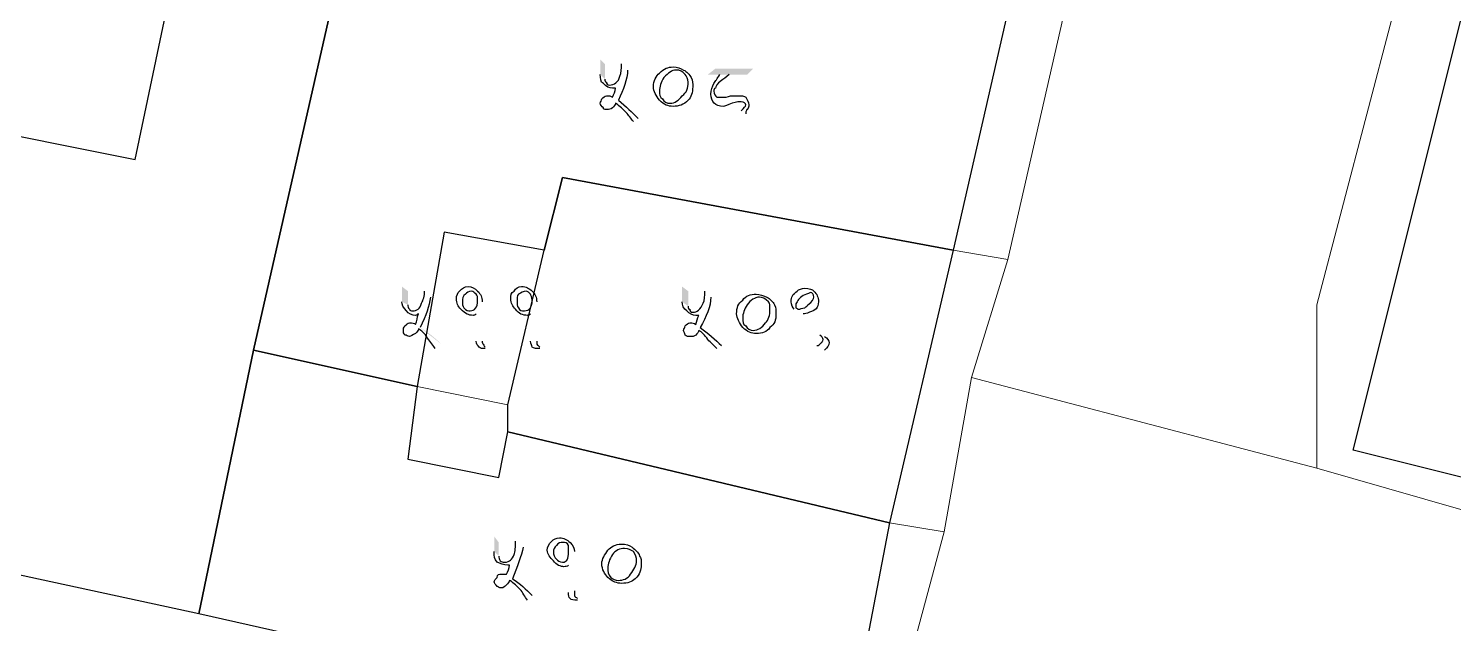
# Model space of a CAD drawing. Header units: inches. Extents: x 5 to 133, y 5 to 145.
# Drawn here: x 53.5 to 73.41, y 92.11 to 100.42 of the extents above; entities that cross this region are included whole.
import ezdxf

# ---------------------------------------------------------------- set-up
doc = ezdxf.new("R2010")
doc.units = ezdxf.units.IN
doc.header["$MEASUREMENT"] = 0
doc.layers.add('PDF_Geometry', color=7, linetype='Continuous')
doc.layers.add('PDF_Solid Fills', color=7, linetype='Continuous')

msp = doc.modelspace()

# ---------------------------------------------------------------- hatches: boundary and pattern name
at = {"layer": 'PDF_Solid Fills', "transparency": 33554559}
h = msp.add_hatch(color=256, dxfattribs=at)
h.paths.add_polyline_path([(61.785, 99.928), (61.87, 99.843)], flags=0)
h.paths.add_polyline_path([(62.018, 99.166), (61.955, 99.124)], flags=0)
h.paths.add_polyline_path([(61.489, 99.78), (61.489, 99.991), (61.553, 99.928), (61.553, 99.716)], flags=0)
h.paths.add_polyline_path([(63.161, 99.78), (62.992, 99.78), (63.098, 99.864), (63.627, 99.864), (63.542, 99.78), (63.288, 99.78)], flags=0)
h.paths.add_polyline_path([(63.521, 99.229), (63.458, 99.272)], flags=0)
h = msp.add_hatch(color=256, dxfattribs=at)
h.paths.add_polyline_path([(59.034, 96.753), (59.118, 96.668)], flags=0)
h.paths.add_polyline_path([(59.267, 96.012, 0.059151), (58.97, 96.245)], flags=0)
h.paths.add_polyline_path([(59.267, 96.012), (59.182, 95.949)], flags=0)
h.paths.add_polyline_path([(58.716, 96.605), (58.716, 96.816), (58.801, 96.753), (58.801, 96.562)], flags=0)
h.paths.add_polyline_path([(59.838, 96.605), (59.838, 96.054)], flags=0)
h.paths.add_polyline_path([(59.88, 95.97), (59.88, 95.949)], flags=0)
h.paths.add_polyline_path([(60.6, 96.605), (60.6, 96.054)], flags=0)
h.paths.add_polyline_path([(60.642, 95.97), (60.642, 95.949)], flags=0)
h = msp.add_hatch(color=256, dxfattribs=at)
h.paths.add_polyline_path([(62.95, 96.753), (63.034, 96.668)], flags=0)
h.paths.add_polyline_path([(63.182, 95.991), (63.119, 95.949)], flags=0)
h.paths.add_polyline_path([(62.632, 96.605), (62.632, 96.816), (62.717, 96.753), (62.717, 96.541)], flags=0)
h.paths.add_polyline_path([(64.325, 96.435), (64.622, 96.118)], flags=0)
h.paths.add_polyline_path([(64.622, 95.927), (64.516, 95.991)], flags=0)
h.paths.add_polyline_path([(64.558, 96.139), (64.198, 96.499)], flags=0)
h = msp.add_hatch(color=256, dxfattribs=at)
h.paths.add_polyline_path([(60.304, 93.26), (60.41, 93.176)], flags=0)
h.paths.add_polyline_path([(60.537, 92.498), (60.473, 92.435)], flags=0)
h.paths.add_polyline_path([(60.007, 93.112), (60.007, 93.324), (60.071, 93.239), (60.071, 93.049)], flags=0)
h.paths.add_polyline_path([(61.129, 93.112), (61.129, 92.562)], flags=0)
h.paths.add_polyline_path([(61.172, 92.456), (61.172, 92.435)], flags=0)

# ---------------------------------------------------------------- linework, layer by layer
at = {"layer": 'PDF_Geometry', "lineweight": 9}
for points in [[(60.071, 112.056), (58.674, 105.579), (57.912, 101.515), (56.642, 95.927), (55.88, 92.244), (51.181, 93.26), (52.451, 99.102), (53.086, 102.15), (53.34, 103.293), (50.927, 103.801), (51.054, 104.817), (51.689, 107.484), (52.959, 113.707), (54.991, 113.326), (58.166, 112.564)], [(60.071, 112.056), (58.674, 105.579), (57.912, 101.515), (56.642, 95.927), (55.88, 92.244), (51.181, 93.26), (52.451, 99.102), (53.086, 102.15), (53.34, 103.293), (50.927, 103.801), (51.054, 104.817), (51.689, 107.484), (52.959, 113.707), (54.991, 113.326), (58.166, 112.564)], [(68.199, 101.642), (67.183, 97.197), (66.421, 97.324), (60.96, 98.34), (60.706, 97.324), (59.309, 97.578), (58.928, 95.419), (56.642, 95.927), (57.912, 101.515), (62.23, 100.626), (62.738, 102.785), (67.437, 101.769)], [(68.199, 101.642), (67.183, 97.197), (66.421, 97.324), (60.96, 98.34), (60.706, 97.324), (59.309, 97.578), (58.928, 95.419), (56.642, 95.927), (57.912, 101.515), (62.23, 100.626), (62.738, 102.785), (67.437, 101.769)], [(79.756, 100.626), (79.629, 100.372), (82.931, 99.737), (82.804, 99.483), (82.804, 99.356), (82.042, 99.483), (79.248, 98.34), (78.105, 93.006), (77.851, 91.99), (74.93, 92.879), (75.057, 93.26), (71.501, 94.276), (71.501, 96.562), (72.898, 101.896), (73.787, 101.642)], [(79.756, 100.626), (79.629, 100.372), (82.931, 99.737), (82.804, 99.483), (82.804, 99.356), (82.042, 99.483), (79.248, 98.34), (78.105, 93.006), (77.851, 91.99), (74.93, 92.879), (75.057, 93.26), (71.501, 94.276), (71.501, 96.562), (72.898, 101.896), (73.787, 101.642)], [(67.183, 97.197), (66.675, 95.546), (66.294, 93.387), (65.532, 93.514), (60.198, 94.784), (60.198, 95.165), (60.706, 97.324), (60.96, 98.34), (66.421, 97.324)], [(67.183, 97.197), (66.675, 95.546), (66.294, 93.387), (65.532, 93.514), (60.198, 94.784), (60.198, 95.165), (60.706, 97.324), (60.96, 98.34), (66.421, 97.324)], [(60.706, 97.324), (60.198, 95.165), (58.928, 95.419), (59.309, 97.578)], [(60.706, 97.324), (60.198, 95.165), (58.928, 95.419), (59.309, 97.578)], [(58.928, 95.419), (60.198, 95.165), (60.198, 94.784), (65.532, 93.514), (66.294, 93.387), (65.405, 90.085), (64.897, 90.212), (55.88, 92.244), (56.642, 95.927)], [(58.928, 95.419), (60.198, 95.165), (60.198, 94.784), (65.532, 93.514), (66.294, 93.387), (65.405, 90.085), (64.897, 90.212), (55.88, 92.244), (56.642, 95.927)]]:
    msp.add_lwpolyline(points, close=True, dxfattribs=at)
at = {"layer": 'PDF_Geometry', "color": 21, "lineweight": 13, "true_color": 0xffafaf}
for points in [[(60.071, 112.056), (58.674, 105.579), (57.912, 101.515), (56.642, 95.927), (55.88, 92.244), (51.181, 93.26), (52.451, 99.102), (54.991, 98.594), (56.134, 104.055), (54.102, 104.563), (54.102, 104.182), (53.467, 104.309), (51.054, 104.817), (51.689, 107.484), (52.959, 113.707), (54.991, 113.326), (58.166, 112.564)], [(60.071, 112.056), (58.674, 105.579), (57.912, 101.515), (56.642, 95.927), (55.88, 92.244), (51.181, 93.26), (52.451, 99.102), (54.991, 98.594), (56.134, 104.055), (54.102, 104.563), (54.102, 104.182), (53.467, 104.309), (51.054, 104.817), (51.689, 107.484), (52.959, 113.707), (54.991, 113.326), (58.166, 112.564)], [(60.071, 112.056), (58.674, 105.579), (57.912, 101.515), (56.642, 95.927), (55.88, 92.244), (51.181, 93.26), (52.451, 99.102), (54.991, 98.594), (56.134, 104.055), (54.102, 104.563), (54.102, 104.182), (53.467, 104.309), (51.054, 104.817), (51.689, 107.484), (52.959, 113.707), (54.991, 113.326), (58.166, 112.564)], [(60.071, 112.056), (58.674, 105.579), (57.912, 101.515), (56.642, 95.927), (55.88, 92.244), (51.181, 93.26), (52.451, 99.102), (54.991, 98.594), (56.134, 104.055), (54.102, 104.563), (54.102, 104.182), (53.467, 104.309), (51.054, 104.817), (51.689, 107.484), (52.959, 113.707), (54.991, 113.326), (58.166, 112.564)], [(67.437, 101.769), (66.421, 97.324), (60.96, 98.34), (60.706, 97.324), (59.309, 97.578), (58.928, 95.419), (56.642, 95.927), (57.912, 101.515), (62.23, 100.626), (62.738, 102.785)], [(67.437, 101.769), (66.421, 97.324), (60.96, 98.34), (60.706, 97.324), (59.309, 97.578), (58.928, 95.419), (56.642, 95.927), (57.912, 101.515), (62.23, 100.626), (62.738, 102.785)], [(67.437, 101.769), (66.421, 97.324), (60.96, 98.34), (60.706, 97.324), (59.309, 97.578), (58.928, 95.419), (56.642, 95.927), (57.912, 101.515), (62.23, 100.626), (62.738, 102.785)], [(67.437, 101.769), (66.421, 97.324), (60.96, 98.34), (60.706, 97.324), (59.309, 97.578), (58.928, 95.419), (56.642, 95.927), (57.912, 101.515), (62.23, 100.626), (62.738, 102.785)], [(79.756, 100.626), (79.629, 100.372), (79.248, 98.34), (78.105, 93.006), (72.009, 94.53), (73.787, 101.642)], [(79.756, 100.626), (79.629, 100.372), (79.248, 98.34), (78.105, 93.006), (72.009, 94.53), (73.787, 101.642)], [(79.756, 100.626), (79.629, 100.372), (79.248, 98.34), (78.105, 93.006), (72.009, 94.53), (73.787, 101.642)], [(79.756, 100.626), (79.629, 100.372), (79.248, 98.34), (78.105, 93.006), (72.009, 94.53), (73.787, 101.642)], [(66.421, 97.324), (65.532, 93.514), (60.198, 94.784), (60.198, 95.165), (60.706, 97.324), (60.96, 98.34)], [(66.421, 97.324), (65.532, 93.514), (60.198, 94.784), (60.198, 95.165), (60.706, 97.324), (60.96, 98.34)], [(66.421, 97.324), (65.532, 93.514), (60.198, 94.784), (60.198, 95.165), (60.706, 97.324), (60.96, 98.34)], [(66.421, 97.324), (65.532, 93.514), (60.198, 94.784), (60.198, 95.165), (60.706, 97.324), (60.96, 98.34)], [(58.928, 95.419), (58.801, 94.403), (60.071, 94.149), (60.198, 94.784), (65.532, 93.514), (64.897, 90.212), (55.88, 92.244), (56.642, 95.927)], [(58.928, 95.419), (58.801, 94.403), (60.071, 94.149), (60.198, 94.784), (65.532, 93.514), (64.897, 90.212), (55.88, 92.244), (56.642, 95.927)], [(58.928, 95.419), (58.801, 94.403), (60.071, 94.149), (60.198, 94.784), (65.532, 93.514), (64.897, 90.212), (55.88, 92.244), (56.642, 95.927)], [(58.928, 95.419), (58.801, 94.403), (60.071, 94.149), (60.198, 94.784), (65.532, 93.514), (64.897, 90.212), (55.88, 92.244), (56.642, 95.927)]]:
    msp.add_lwpolyline(points, close=True, dxfattribs=at)
at = {"layer": 'PDF_Geometry', "color": 21, "lineweight": 25, "true_color": 0xffafaf}
for points in [[(60.071, 112.056), (58.674, 105.579), (57.912, 101.515), (56.642, 95.927), (55.88, 92.244), (51.181, 93.26), (52.451, 99.102), (54.991, 98.594), (56.134, 104.055), (54.102, 104.563), (54.102, 104.182), (53.467, 104.309), (51.054, 104.817), (51.689, 107.484), (52.959, 113.707), (54.991, 113.326), (58.166, 112.564)], [(60.071, 112.056), (58.674, 105.579), (57.912, 101.515), (56.642, 95.927), (55.88, 92.244), (51.181, 93.26), (52.451, 99.102), (54.991, 98.594), (56.134, 104.055), (54.102, 104.563), (54.102, 104.182), (53.467, 104.309), (51.054, 104.817), (51.689, 107.484), (52.959, 113.707), (54.991, 113.326), (58.166, 112.564)], [(67.437, 101.769), (66.421, 97.324), (60.96, 98.34), (60.706, 97.324), (59.309, 97.578), (58.928, 95.419), (56.642, 95.927), (57.912, 101.515), (62.23, 100.626), (62.738, 102.785)], [(67.437, 101.769), (66.421, 97.324), (60.96, 98.34), (60.706, 97.324), (59.309, 97.578), (58.928, 95.419), (56.642, 95.927), (57.912, 101.515), (62.23, 100.626), (62.738, 102.785)], [(79.756, 100.626), (79.629, 100.372), (79.248, 98.34), (78.105, 93.006), (72.009, 94.53), (73.787, 101.642)], [(79.756, 100.626), (79.629, 100.372), (79.248, 98.34), (78.105, 93.006), (72.009, 94.53), (73.787, 101.642)], [(66.421, 97.324), (65.532, 93.514), (60.198, 94.784), (60.198, 95.165), (60.706, 97.324), (60.96, 98.34)], [(66.421, 97.324), (65.532, 93.514), (60.198, 94.784), (60.198, 95.165), (60.706, 97.324), (60.96, 98.34)], [(58.928, 95.419), (58.801, 94.403), (60.071, 94.149), (60.198, 94.784), (65.532, 93.514), (64.897, 90.212), (55.88, 92.244), (56.642, 95.927)], [(58.928, 95.419), (58.801, 94.403), (60.071, 94.149), (60.198, 94.784), (65.532, 93.514), (64.897, 90.212), (55.88, 92.244), (56.642, 95.927)]]:
    msp.add_lwpolyline(points, close=True, dxfattribs=at)
at = {"layer": 'PDF_Geometry', "lineweight": 9}
for points in [[(73.66, 106.341), (72.898, 101.896), (71.501, 96.562), (71.501, 94.276), (66.675, 95.546), (67.183, 97.197), (68.199, 101.642), (68.707, 103.801), (70.231, 109.897), (70.993, 112.691)], [(70.993, 112.691), (70.231, 109.897), (68.707, 103.801), (68.199, 101.642), (67.183, 97.197), (66.675, 95.546), (71.501, 94.276), (71.501, 96.562), (72.898, 101.896), (73.66, 106.341)], [(45.72, 91.609), (41.402, 92.498), (35.814, 93.641), (33.274, 94.276), (30.48, 95.038), (25.781, 96.308), (19.05, 98.086), (19.558, 100.626), (21.844, 100.118), (25.4, 99.229), (25.273, 98.975), (28.702, 98.213), (30.734, 97.705), (35.687, 96.562), (40.005, 95.546), (44.45, 94.657), (47.625, 94.022), (51.181, 93.26), (55.88, 92.244), (64.897, 90.212)], [(45.72, 91.609), (41.402, 92.498), (35.814, 93.641), (33.274, 94.276), (30.48, 95.038), (25.781, 96.308), (19.05, 98.086), (19.558, 100.626), (21.844, 100.118), (25.4, 99.229), (25.273, 98.975), (28.702, 98.213), (30.734, 97.705), (35.687, 96.562), (40.005, 95.546), (44.45, 94.657), (47.625, 94.022), (51.181, 93.26), (55.88, 92.244), (64.897, 90.212)], [(50.927, 46.778), (54.102, 53.509), (56.261, 59.478), (57.15, 62.018), (59.309, 67.098), (60.706, 73.067), (61.214, 75.099), (61.595, 77.131), (62.103, 77.004), (62.865, 80.052), (63.119, 80.941), (63.754, 83.354), (64.897, 87.418), (65.405, 90.085), (66.294, 93.387), (66.675, 95.546), (71.501, 94.276), (75.057, 93.26)], [(50.927, 46.778), (54.102, 53.509), (56.261, 59.478), (57.15, 62.018), (59.309, 67.098), (60.706, 73.067), (61.214, 75.099), (61.595, 77.131), (62.103, 77.004), (62.865, 80.052), (63.119, 80.941), (63.754, 83.354), (64.897, 87.418), (65.405, 90.085), (66.294, 93.387), (66.675, 95.546), (71.501, 94.276), (75.057, 93.26)]]:
    msp.add_lwpolyline(points, dxfattribs=at)
at = {"layer": 'PDF_Geometry', "lineweight": 25}
for points in [[(61.532, 99.653), (61.489, 99.674), (61.489, 99.737), (61.489, 99.78)], [(61.87, 99.843), (61.87, 99.716), (61.807, 99.568), (61.743, 99.42)], [(61.764, 99.759), (61.785, 99.801), (61.785, 99.864), (61.785, 99.928)], [(62.23, 99.61), (62.23, 99.695), (62.272, 99.759), (62.315, 99.801)], [(62.315, 99.801), (62.378, 99.864), (62.442, 99.886), (62.505, 99.886)], [(62.548, 99.843), (62.484, 99.843), (62.442, 99.801), (62.378, 99.737)], [(62.505, 99.886), (62.569, 99.886), (62.611, 99.864), (62.653, 99.843)], [(62.674, 99.78), (62.632, 99.822), (62.611, 99.843), (62.548, 99.843)], [(62.653, 99.843), (62.696, 99.822), (62.738, 99.78), (62.759, 99.737)], [(62.717, 99.674), (62.717, 99.716), (62.696, 99.759), (62.674, 99.78)], [(63.077, 99.653), (63.098, 99.695), (63.119, 99.716), (63.161, 99.78)], [(63.288, 99.78), (63.246, 99.737), (63.204, 99.716), (63.182, 99.695)], [(61.658, 99.589), (61.616, 99.589), (61.574, 99.61), (61.532, 99.653)], [(61.553, 99.716), (61.553, 99.695), (61.553, 99.674), (61.574, 99.674)], [(61.574, 99.674), (61.574, 99.653), (61.595, 99.632), (61.616, 99.632)], [(61.616, 99.632), (61.68, 99.632), (61.743, 99.674), (61.764, 99.759)], [(61.658, 99.462), (61.68, 99.505), (61.701, 99.547), (61.701, 99.589)], [(61.701, 99.589), (61.701, 99.589), (61.68, 99.589), (61.658, 99.589)], [(62.315, 99.42), (62.272, 99.483), (62.23, 99.547), (62.23, 99.61)], [(62.378, 99.737), (62.336, 99.674), (62.315, 99.61), (62.315, 99.547)], [(62.632, 99.483), (62.696, 99.526), (62.717, 99.589), (62.717, 99.674)], [(62.78, 99.61), (62.78, 99.526), (62.759, 99.462), (62.717, 99.42)], [(62.759, 99.737), (62.78, 99.695), (62.78, 99.653), (62.78, 99.61)], [(63.034, 99.505), (63.034, 99.568), (63.056, 99.61), (63.077, 99.653)], [(63.098, 99.589), (63.077, 99.589), (63.077, 99.568), (63.077, 99.547)], [(63.182, 99.695), (63.119, 99.653), (63.098, 99.61), (63.098, 99.589)], [(61.489, 99.378), (61.489, 99.399), (61.51, 99.42), (61.51, 99.441)], [(61.532, 99.314), (61.51, 99.335), (61.489, 99.356), (61.489, 99.378)], [(61.51, 99.441), (61.532, 99.462), (61.553, 99.483), (61.574, 99.483)], [(61.574, 99.483), (61.616, 99.483), (61.637, 99.483), (61.658, 99.462)], [(61.701, 99.378), (61.701, 99.356), (61.68, 99.335), (61.658, 99.314)], [(61.849, 99.251), (61.785, 99.314), (61.743, 99.356), (61.701, 99.378)], [(61.743, 99.42), (61.849, 99.335), (61.934, 99.251), (62.018, 99.166)], [(62.315, 99.547), (62.315, 99.505), (62.315, 99.462), (62.357, 99.441)], [(62.505, 99.335), (62.442, 99.335), (62.378, 99.356), (62.315, 99.42)], [(62.357, 99.441), (62.378, 99.399), (62.421, 99.378), (62.463, 99.378)], [(62.463, 99.378), (62.526, 99.378), (62.59, 99.42), (62.632, 99.483)], [(62.717, 99.42), (62.653, 99.356), (62.59, 99.335), (62.505, 99.335)], [(63.204, 99.335), (63.098, 99.335), (63.034, 99.399), (63.034, 99.505)], [(63.077, 99.547), (63.077, 99.505), (63.098, 99.483), (63.119, 99.462)], [(63.119, 99.462), (63.14, 99.462), (63.182, 99.462), (63.204, 99.462)], [(63.204, 99.462), (63.225, 99.462), (63.267, 99.462), (63.31, 99.483)], [(63.331, 99.378), (63.267, 99.356), (63.225, 99.335), (63.204, 99.335)], [(63.31, 99.483), (63.352, 99.483), (63.394, 99.483), (63.415, 99.483)], [(63.458, 99.399), (63.436, 99.399), (63.394, 99.399), (63.331, 99.378)], [(63.415, 99.483), (63.458, 99.483), (63.5, 99.483), (63.521, 99.462)], [(63.521, 99.356), (63.521, 99.378), (63.5, 99.399), (63.458, 99.399)], [(63.521, 99.462), (63.542, 99.42), (63.564, 99.399), (63.564, 99.356)], [(61.574, 99.293), (61.553, 99.293), (61.532, 99.293), (61.532, 99.314)], [(61.658, 99.314), (61.637, 99.293), (61.616, 99.293), (61.574, 99.293)], [(61.955, 99.124), (61.912, 99.166), (61.891, 99.208), (61.849, 99.251)], [(63.458, 99.272), (63.5, 99.314), (63.521, 99.335), (63.521, 99.356)], [(63.542, 99.293), (63.542, 99.293), (63.521, 99.272), (63.521, 99.229)], [(63.564, 99.356), (63.564, 99.335), (63.564, 99.314), (63.542, 99.293)], [(59.521, 96.753), (59.563, 96.795), (59.584, 96.816), (59.648, 96.816)], [(59.648, 96.816), (59.69, 96.816), (59.732, 96.795), (59.775, 96.753)], [(60.283, 96.753), (60.304, 96.795), (60.346, 96.816), (60.388, 96.816)], [(60.388, 96.816), (60.452, 96.816), (60.494, 96.795), (60.537, 96.753)], [(64.241, 96.753), (64.262, 96.774), (64.304, 96.795), (64.347, 96.795)], [(64.347, 96.795), (64.41, 96.795), (64.452, 96.774), (64.474, 96.753)], [(58.78, 96.478), (58.737, 96.52), (58.716, 96.562), (58.716, 96.605)], [(58.864, 96.478), (58.928, 96.478), (58.97, 96.499), (58.991, 96.584)], [(59.118, 96.668), (59.097, 96.541), (59.055, 96.414), (58.97, 96.245)], [(58.991, 96.584), (59.013, 96.626), (59.034, 96.689), (59.034, 96.753)], [(59.478, 96.647), (59.478, 96.689), (59.499, 96.732), (59.521, 96.753)], [(59.542, 96.499), (59.499, 96.541), (59.478, 96.584), (59.478, 96.647)], [(59.605, 96.711), (59.563, 96.689), (59.563, 96.647), (59.563, 96.605)], [(59.563, 96.605), (59.563, 96.584), (59.563, 96.541), (59.584, 96.52)], [(59.69, 96.753), (59.648, 96.753), (59.626, 96.732), (59.605, 96.711)], [(59.669, 96.478), (59.732, 96.478), (59.775, 96.52), (59.775, 96.626)], [(59.753, 96.711), (59.732, 96.732), (59.711, 96.753), (59.69, 96.753)], [(59.775, 96.626), (59.775, 96.668), (59.775, 96.689), (59.753, 96.711)], [(59.775, 96.753), (59.817, 96.711), (59.838, 96.668), (59.838, 96.605)], [(60.24, 96.647), (60.24, 96.689), (60.24, 96.732), (60.283, 96.753)], [(60.304, 96.499), (60.261, 96.541), (60.24, 96.584), (60.24, 96.647)], [(60.346, 96.711), (60.325, 96.689), (60.325, 96.647), (60.325, 96.605)], [(60.325, 96.605), (60.325, 96.584), (60.325, 96.541), (60.346, 96.52)], [(60.452, 96.753), (60.41, 96.753), (60.388, 96.732), (60.346, 96.711)], [(60.431, 96.478), (60.494, 96.478), (60.537, 96.52), (60.537, 96.626)], [(60.515, 96.711), (60.494, 96.732), (60.473, 96.753), (60.452, 96.753)], [(60.537, 96.626), (60.537, 96.668), (60.515, 96.689), (60.515, 96.711)], [(60.537, 96.753), (60.579, 96.711), (60.6, 96.668), (60.6, 96.605)], [(62.696, 96.478), (62.653, 96.499), (62.632, 96.562), (62.632, 96.605)], [(62.78, 96.457), (62.844, 96.457), (62.886, 96.499), (62.928, 96.584)], [(63.034, 96.668), (63.034, 96.541), (62.971, 96.393), (62.886, 96.245)], [(62.928, 96.584), (62.95, 96.626), (62.95, 96.689), (62.95, 96.753)], [(63.394, 96.435), (63.394, 96.52), (63.415, 96.584), (63.479, 96.626)], [(63.479, 96.626), (63.521, 96.689), (63.585, 96.711), (63.669, 96.711)], [(63.712, 96.668), (63.648, 96.668), (63.585, 96.626), (63.542, 96.562)], [(63.669, 96.711), (63.712, 96.711), (63.775, 96.689), (63.817, 96.668)], [(63.839, 96.605), (63.796, 96.647), (63.754, 96.668), (63.712, 96.668)], [(63.817, 96.668), (63.86, 96.647), (63.902, 96.605), (63.923, 96.562)], [(63.86, 96.499), (63.86, 96.541), (63.86, 96.584), (63.839, 96.605)], [(64.156, 96.605), (64.156, 96.668), (64.177, 96.711), (64.241, 96.753)], [(64.198, 96.499), (64.177, 96.52), (64.156, 96.562), (64.156, 96.605)], [(64.241, 96.605), (64.22, 96.584), (64.22, 96.562), (64.22, 96.541)], [(64.368, 96.711), (64.304, 96.689), (64.262, 96.647), (64.241, 96.605)], [(64.431, 96.732), (64.41, 96.732), (64.389, 96.711), (64.368, 96.711)], [(64.389, 96.562), (64.452, 96.605), (64.474, 96.647), (64.474, 96.668)], [(64.537, 96.605), (64.537, 96.52), (64.495, 96.478), (64.41, 96.457)], [(64.474, 96.668), (64.474, 96.711), (64.452, 96.732), (64.431, 96.732)], [(64.474, 96.753), (64.516, 96.711), (64.537, 96.668), (64.537, 96.605)], [(58.907, 96.414), (58.864, 96.414), (58.801, 96.435), (58.78, 96.478)], [(58.801, 96.562), (58.801, 96.541), (58.801, 96.52), (58.822, 96.499)], [(58.822, 96.499), (58.822, 96.478), (58.843, 96.478), (58.864, 96.478)], [(58.907, 96.287), (58.928, 96.33), (58.928, 96.393), (58.949, 96.435)], [(58.949, 96.435), (58.928, 96.435), (58.928, 96.414), (58.907, 96.414)], [(59.711, 96.414), (59.648, 96.414), (59.605, 96.435), (59.542, 96.499)], [(59.584, 96.52), (59.605, 96.478), (59.648, 96.478), (59.669, 96.478)], [(59.753, 96.435), (59.732, 96.414), (59.732, 96.414), (59.711, 96.414)], [(60.473, 96.414), (60.41, 96.414), (60.346, 96.435), (60.304, 96.499)], [(60.346, 96.52), (60.367, 96.478), (60.388, 96.478), (60.431, 96.478)], [(60.515, 96.435), (60.494, 96.414), (60.473, 96.414), (60.473, 96.414)], [(62.823, 96.414), (62.78, 96.414), (62.738, 96.435), (62.696, 96.478)], [(62.717, 96.541), (62.717, 96.52), (62.717, 96.499), (62.738, 96.499)], [(62.738, 96.499), (62.738, 96.478), (62.759, 96.457), (62.78, 96.457)], [(62.823, 96.287), (62.844, 96.33), (62.844, 96.372), (62.865, 96.414)], [(62.865, 96.414), (62.865, 96.414), (62.844, 96.414), (62.823, 96.414)], [(63.479, 96.245), (63.436, 96.308), (63.394, 96.372), (63.394, 96.435)], [(63.542, 96.562), (63.5, 96.499), (63.479, 96.435), (63.479, 96.372)], [(63.796, 96.308), (63.839, 96.351), (63.86, 96.414), (63.86, 96.499)], [(63.944, 96.435), (63.944, 96.351), (63.923, 96.287), (63.86, 96.245)], [(63.923, 96.562), (63.944, 96.52), (63.944, 96.478), (63.944, 96.435)], [(64.22, 96.541), (64.22, 96.541), (64.22, 96.52), (64.22, 96.52)], [(64.22, 96.52), (64.241, 96.52), (64.241, 96.499), (64.262, 96.499)], [(64.262, 96.499), (64.283, 96.499), (64.304, 96.52), (64.347, 96.52)], [(64.41, 96.457), (64.368, 96.435), (64.347, 96.435), (64.325, 96.435)], [(64.347, 96.52), (64.368, 96.541), (64.389, 96.541), (64.389, 96.562)], [(58.737, 96.203), (58.737, 96.224), (58.737, 96.245), (58.759, 96.266)], [(58.759, 96.139), (58.737, 96.16), (58.737, 96.181), (58.737, 96.203)], [(58.759, 96.266), (58.78, 96.287), (58.801, 96.308), (58.822, 96.308)], [(58.822, 96.308), (58.864, 96.308), (58.886, 96.308), (58.907, 96.287)], [(58.949, 96.224), (58.949, 96.203), (58.928, 96.181), (58.907, 96.16)], [(59.076, 96.097), (59.034, 96.16), (58.991, 96.203), (58.949, 96.224)], [(62.653, 96.203), (62.653, 96.224), (62.674, 96.245), (62.674, 96.266)], [(62.674, 96.139), (62.674, 96.16), (62.653, 96.181), (62.653, 96.203)], [(62.674, 96.266), (62.696, 96.287), (62.717, 96.308), (62.738, 96.308)], [(62.738, 96.308), (62.78, 96.308), (62.801, 96.308), (62.823, 96.287)], [(62.865, 96.203), (62.865, 96.181), (62.844, 96.16), (62.823, 96.139)], [(62.992, 96.076), (62.95, 96.139), (62.907, 96.181), (62.865, 96.203)], [(62.886, 96.245), (62.992, 96.16), (63.098, 96.076), (63.182, 95.991)], [(63.479, 96.372), (63.479, 96.33), (63.479, 96.287), (63.521, 96.266)], [(63.669, 96.16), (63.606, 96.16), (63.542, 96.181), (63.479, 96.245)], [(63.521, 96.266), (63.542, 96.224), (63.585, 96.203), (63.627, 96.203)], [(63.627, 96.203), (63.69, 96.203), (63.754, 96.245), (63.796, 96.308)], [(63.86, 96.245), (63.817, 96.181), (63.754, 96.16), (63.669, 96.16)], [(58.822, 96.118), (58.801, 96.118), (58.78, 96.139), (58.759, 96.139)], [(58.907, 96.16), (58.864, 96.139), (58.843, 96.118), (58.822, 96.118)], [(59.182, 95.949), (59.161, 95.991), (59.118, 96.033), (59.076, 96.097)], [(59.796, 95.97), (59.775, 95.991), (59.753, 96.012), (59.753, 96.054)], [(59.838, 96.054), (59.838, 96.033), (59.838, 96.012), (59.859, 96.012)], [(59.859, 96.012), (59.859, 95.991), (59.859, 95.991), (59.88, 95.97)], [(60.537, 95.97), (60.537, 95.991), (60.515, 96.012), (60.515, 96.054)], [(60.6, 96.054), (60.6, 96.033), (60.6, 96.012), (60.6, 96.012)], [(60.6, 96.012), (60.621, 95.991), (60.621, 95.991), (60.642, 95.97)], [(62.738, 96.118), (62.717, 96.118), (62.696, 96.118), (62.674, 96.139)], [(62.823, 96.139), (62.801, 96.118), (62.78, 96.118), (62.738, 96.118)], [(63.119, 95.949), (63.077, 95.991), (63.034, 96.033), (62.992, 96.076)], [(64.516, 95.991), (64.537, 95.991), (64.558, 96.012), (64.579, 96.033)], [(64.601, 96.076), (64.601, 96.097), (64.579, 96.118), (64.558, 96.139)], [(64.579, 96.033), (64.579, 96.033), (64.601, 96.054), (64.601, 96.076)], [(64.622, 96.118), (64.664, 96.097), (64.685, 96.054), (64.685, 96.033)], [(64.685, 96.033), (64.685, 95.991), (64.664, 95.97), (64.622, 95.927)], [(59.88, 95.949), (59.838, 95.949), (59.817, 95.949), (59.796, 95.97)], [(60.642, 95.949), (60.6, 95.949), (60.558, 95.949), (60.537, 95.97)], [(60.283, 93.07), (60.304, 93.112), (60.304, 93.176), (60.304, 93.26)], [(60.748, 93.133), (60.748, 93.176), (60.769, 93.218), (60.812, 93.26)], [(60.812, 93.26), (60.833, 93.282), (60.875, 93.303), (60.918, 93.303)], [(60.875, 93.197), (60.854, 93.176), (60.833, 93.133), (60.833, 93.112)], [(60.96, 93.239), (60.939, 93.239), (60.896, 93.239), (60.875, 93.197)], [(60.918, 93.303), (60.981, 93.303), (61.023, 93.282), (61.066, 93.239)], [(61.045, 93.197), (61.023, 93.239), (61.002, 93.239), (60.96, 93.239)], [(61.045, 93.112), (61.045, 93.155), (61.045, 93.176), (61.045, 93.197)], [(61.066, 93.239), (61.108, 93.197), (61.129, 93.155), (61.129, 93.112)], [(61.595, 93.133), (61.637, 93.176), (61.701, 93.218), (61.785, 93.218)], [(61.785, 93.218), (61.849, 93.218), (61.891, 93.197), (61.934, 93.176)], [(60.05, 92.964), (60.007, 93.006), (60.007, 93.049), (60.007, 93.112)], [(60.071, 93.049), (60.071, 93.028), (60.071, 93.006), (60.092, 92.985)], [(60.156, 92.964), (60.219, 92.964), (60.261, 93.006), (60.283, 93.07)], [(60.41, 93.176), (60.388, 93.049), (60.325, 92.901), (60.261, 92.731)], [(60.833, 92.985), (60.791, 93.028), (60.748, 93.07), (60.748, 93.133)], [(60.833, 93.112), (60.833, 93.07), (60.854, 93.028), (60.875, 93.006)], [(60.875, 93.006), (60.896, 92.985), (60.918, 92.964), (60.96, 92.964)], [(60.96, 92.964), (61.023, 92.964), (61.045, 93.006), (61.045, 93.112)], [(61.51, 92.943), (61.51, 93.006), (61.553, 93.07), (61.595, 93.133)], [(61.658, 93.07), (61.616, 93.006), (61.595, 92.943), (61.595, 92.879)], [(61.828, 93.155), (61.764, 93.155), (61.701, 93.133), (61.658, 93.07)], [(61.955, 93.112), (61.912, 93.133), (61.891, 93.155), (61.828, 93.155)], [(61.934, 93.176), (61.976, 93.133), (62.018, 93.112), (62.039, 93.049)], [(61.997, 92.985), (61.997, 93.028), (61.976, 93.07), (61.955, 93.112)], [(62.039, 93.049), (62.061, 93.028), (62.061, 92.985), (62.061, 92.922)], [(60.198, 92.922), (60.134, 92.922), (60.092, 92.943), (60.05, 92.964)], [(60.05, 92.752), (60.05, 92.795), (60.071, 92.795), (60.113, 92.795)], [(60.092, 92.985), (60.113, 92.964), (60.113, 92.964), (60.156, 92.964)], [(60.113, 92.795), (60.134, 92.795), (60.156, 92.795), (60.177, 92.795)], [(60.177, 92.795), (60.198, 92.837), (60.219, 92.879), (60.219, 92.922)], [(60.219, 92.922), (60.219, 92.922), (60.198, 92.922), (60.198, 92.922)], [(60.981, 92.901), (60.939, 92.901), (60.875, 92.922), (60.833, 92.985)], [(61.045, 92.922), (61.023, 92.901), (61.002, 92.901), (60.981, 92.901)], [(61.595, 92.752), (61.553, 92.795), (61.51, 92.858), (61.51, 92.943)], [(61.595, 92.879), (61.595, 92.837), (61.595, 92.795), (61.637, 92.752)], [(61.743, 92.71), (61.807, 92.71), (61.87, 92.731), (61.912, 92.795)], [(61.912, 92.795), (61.955, 92.858), (61.997, 92.922), (61.997, 92.985)], [(62.061, 92.922), (62.061, 92.858), (62.039, 92.795), (61.976, 92.731)], [(60.007, 92.689), (60.007, 92.71), (60.029, 92.731), (60.05, 92.752)], [(60.05, 92.625), (60.029, 92.647), (60.007, 92.668), (60.007, 92.689)], [(60.113, 92.604), (60.071, 92.604), (60.05, 92.625), (60.05, 92.625)], [(60.177, 92.647), (60.156, 92.625), (60.134, 92.604), (60.113, 92.604)], [(60.219, 92.71), (60.219, 92.689), (60.198, 92.668), (60.177, 92.647)], [(60.367, 92.583), (60.304, 92.647), (60.261, 92.689), (60.219, 92.71)], [(60.261, 92.731), (60.367, 92.668), (60.452, 92.583), (60.537, 92.498)], [(61.785, 92.668), (61.722, 92.668), (61.658, 92.689), (61.595, 92.752)], [(61.637, 92.752), (61.658, 92.731), (61.701, 92.71), (61.743, 92.71)], [(61.976, 92.731), (61.934, 92.689), (61.87, 92.668), (61.785, 92.668)], [(60.473, 92.435), (60.431, 92.477), (60.41, 92.541), (60.367, 92.583)], [(61.066, 92.456), (61.045, 92.477), (61.045, 92.498), (61.045, 92.541)], [(61.172, 92.435), (61.108, 92.435), (61.087, 92.435), (61.066, 92.456)], [(61.129, 92.562), (61.129, 92.52), (61.129, 92.498), (61.129, 92.498)], [(61.129, 92.498), (61.129, 92.477), (61.15, 92.477), (61.172, 92.456)]]:
    msp.add_open_spline(points, degree=3, dxfattribs=at)

doc.saveas('drawing.dxf')
